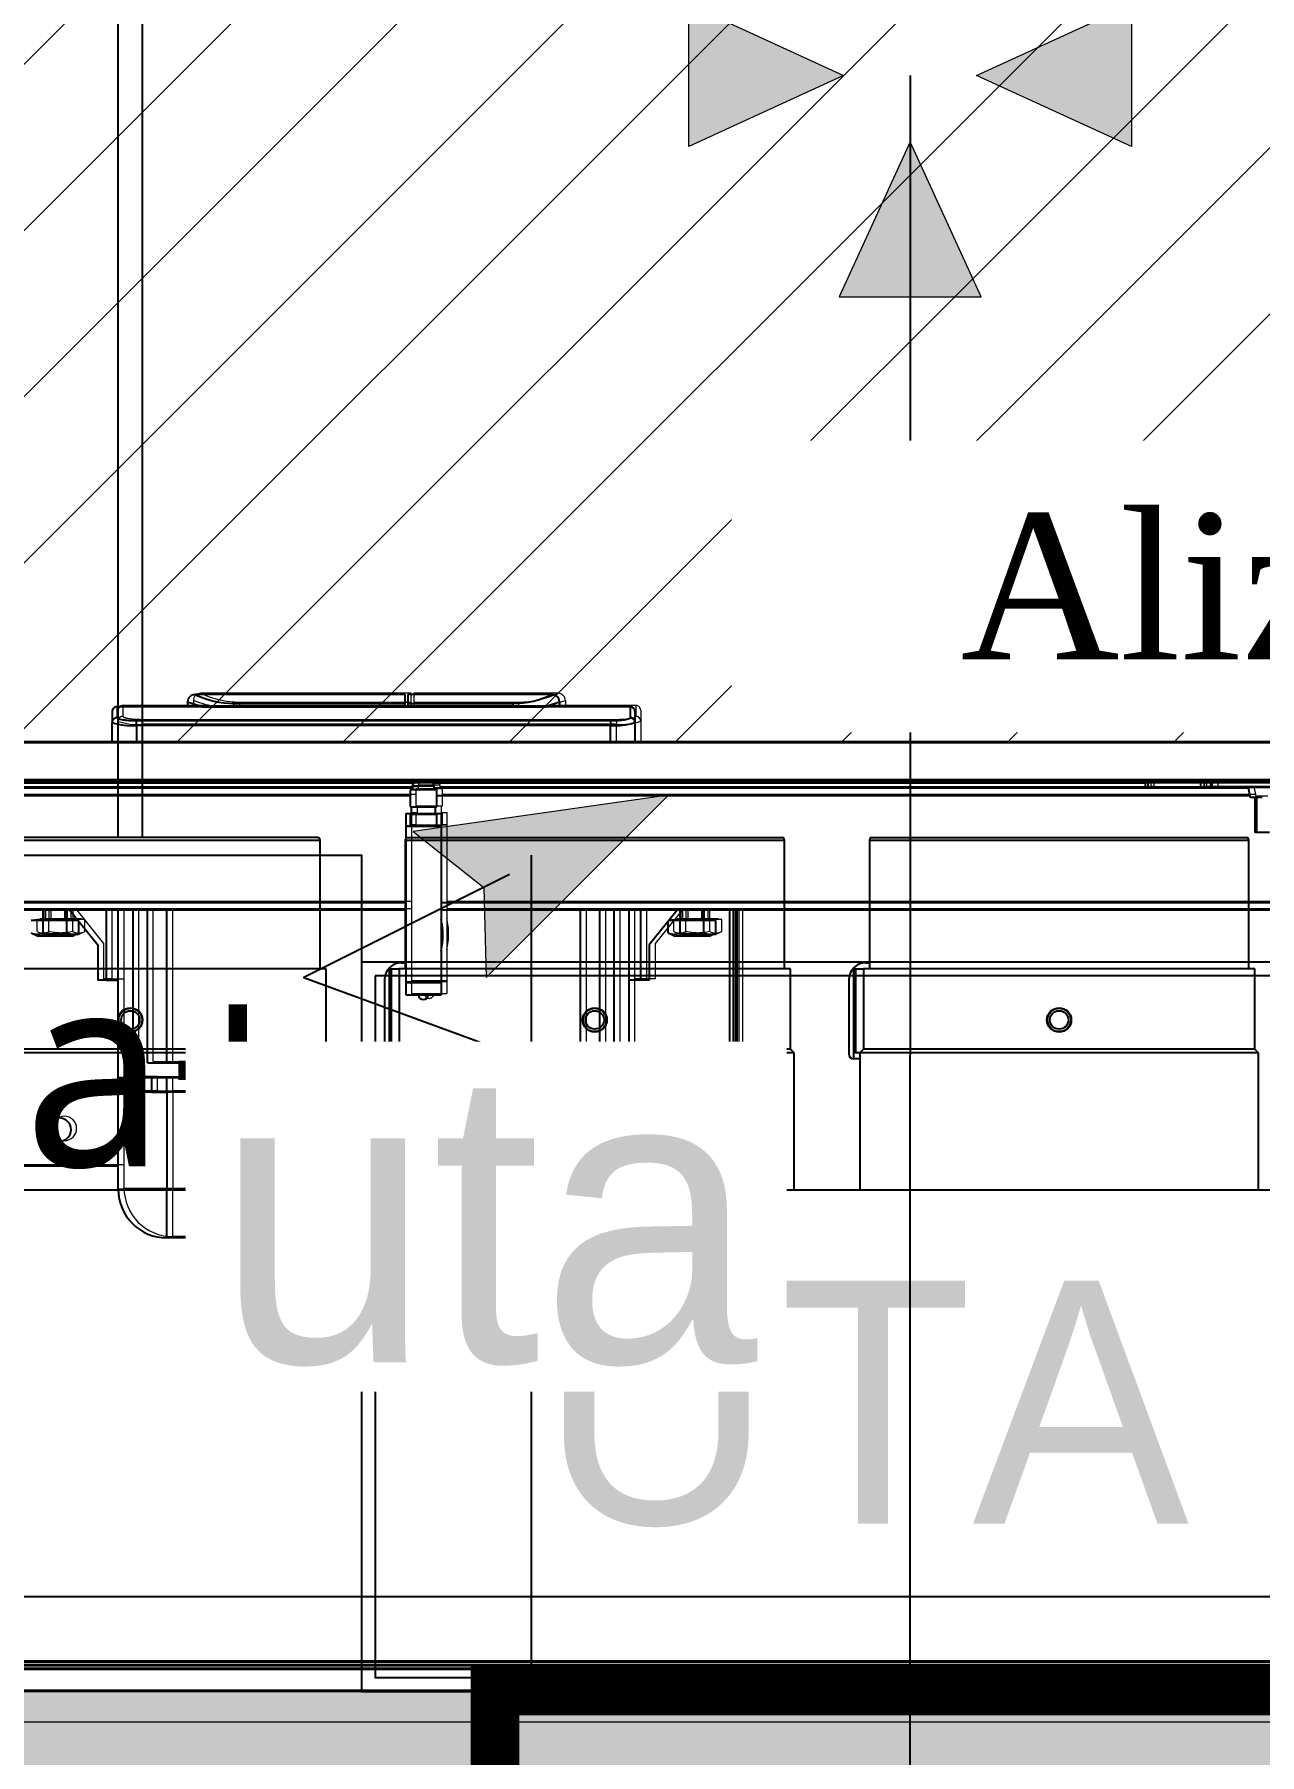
# Model space of a CAD drawing. Header units: centimetres. Extents: x 2666 to 9670, y 1889 to 5633.
# Drawn here: x 4130.3 to 4180.6, y 3436.8 to 3507.6 of the extents above; entities that cross this region are included whole.
import ezdxf

# ---------------------------------------------------------------- set-up
doc = ezdxf.new("R2010")
doc.units = ezdxf.units.CM
doc.header["$LTSCALE"] = 12.7
doc.linetypes.add('prlm_vmc', pattern=[0.282222, 0.141111, -0.141111])
for name, color, linetype, lineweight in [('B aménagement intérieur', 7, 'Continuous', 5), ('B Faux plafonds-1', 7, 'Continuous', 5), ('B GÈnÈral', 7, 'Continuous', 5), ('B Général', 7, 'Continuous', 5), ('C ANNOTATIONS-prestations', 7, 'Continuous', 5), ('F REMPLISSAGE-vert clair', 7, 'Continuous', 13), ('F REMPLISSAGE-vert clair-1', 7, 'Continuous', 5), ('F REMPLISSAGE-vert foncÈ', 7, 'Continuous', 5), ('F REMPLISSAGE-vert foncé', 7, 'Continuous', 13), ('prlm-ELEC-CFO', 1, 'Continuous', 25)]:
    doc.layers.add(name, color=color, linetype=linetype, lineweight=lineweight)
for name, color, linetype in [('MTI900_Alu', 252, 'Continuous'), ('prlm-CHAUFF', 4, 'Continuous'), ('prlm-MOD-PB', 123, 'Continuous'), ('prlm-VMC', 93, 'Continuous')]:
    doc.layers.add(name, color=color, linetype=linetype)
doc.styles.add('prlm-chauff', font='trebucbi.ttf', dxfattribs={"height": 18})
doc.styles.add('prlm-elec-cfo', font='comic.ttf', dxfattribs={"height": 12})
doc.styles.add('prlm-vmc', font='pala.ttf', dxfattribs={"height": 14})

# ---------------------------------------------------------------- blocks, each defined once
blk = doc.blocks.new('G 100_80')
at = {"layer": 'B Général', "color": 7, "linetype": 'Continuous', "lineweight": 5}
for p, q in [((48.52, 43.75), (48.52, -43.75)), ((49.353, 10.75), (48.52, 10.75)), ((49.8, 10.75), (49.353, 10.75)), ((50, 10.55), (49.551, 10.55)), ((50, 10.55), (50, 7.06)), ((48.52, 9.75), (49.23, 9.75)), ((49.23, 9.75), (49.23, -9.75)), ((49.428, 9.75), (49.23, 9.75)), ((49.428, -9.75), (49.428, 9.75)), ((50.2, 7.65), (50, 7.65)), ((50.5, 7.35), (50.5, 7.35)), ((50.5, 7.35), (50.5, 1.416)), ((49.997, -5.76), (49.997, 5.76)), ((49.997, 5.74), (50.134, 5.74)), ((50.134, 1.416), (50.134, 5.74)), ((50.134, 1.416), (49.997, 1.416)), ((50.5, 1.416), (50.134, 1.416)), ((49.997, 1.307), (50.134, 1.307)), ((50.134, -5.74), (50.134, 1.307)), ((50.134, 1.307), (50.5, 1.307)), ((50.5, 1.307), (50.5, -7.35)), ((49.997, -5.74), (50.134, -5.74)), ((50, -7.037), (50, -10.55)), ((50.2, -7.65), (50, -7.65)), ((50.5, -7.35), (50.5, -7.35)), ((49.23, -9.75), (48.52, -9.75)), ((49.23, -9.75), (49.428, -9.75)), ((50, -10.55), (49.551, -10.55)), ((48.52, -10.75), (49.353, -10.75)), ((49.8, -10.75), (49.353, -10.75))]:
    blk.add_line(p, q, dxfattribs=at)
at = {"layer": 'B Général', "color": 7, "linetype": 'Continuous', "lineweight": 5, "flags": 128}
blk.add_lwpolyline([(9.5, -45), (9.5, 45), (48.52, 45), (48.52, -45)], close=True, dxfattribs=at)
for points in [[(49.23, 9.75, -0.052931), (49.238, 10.257, -0.052931), (49.353, 10.75)], [(49.8, 10.75, -0.198912), (49.941, 10.691, -0.198912), (50, 10.55)], [(49.998, 6.954, -0.015616), (50.088, 7.305, -0.015616), (50.2, 7.65)], [(50.134, 5.74, -0.052763), (50.232, 6.564, -0.052763), (50.5, 7.35)], [(50.2, 7.65, -0.198912), (50.412, 7.562, -0.198912), (50.5, 7.35)], [(50, -7.055), (50, -7.051, -0.000336), (49.997, -5.769), (49.997, -5.76)], [(50.5, -7.35, -0.052495), (50.232, -6.564, -0.052495), (50.134, -5.74)], [(50.2, -7.65, -0.015662), (50.088, -7.305, -0.015662), (49.998, -6.954)], [(50.5, -7.35, -0.198912), (50.412, -7.562, -0.198912), (50.2, -7.65)], [(49.353, -10.75, -0.057305), (49.234, -10.257, -0.057305), (49.23, -9.75)], [(50, -10.55, -0.198912), (49.941, -10.691, -0.198912), (49.8, -10.75)]]:
    blk.add_lwpolyline(points, format="xyb", dxfattribs=at)
blk.add_lwpolyline([(49.997, 5.76), (50, 7.067), (50, 7.068)], dxfattribs=at)
at = {"layer": 'B Général', "color": 7, "linetype": 'Continuous', "lineweight": 5}
for points, knots in [([(49.353, 10.75), (49.355, 10.75), (49.382, 10.75), (49.428, 10.736), (49.462, 10.717), (49.488, 10.698), (49.509, 10.674), (49.527, 10.647), (49.539, 10.619), (49.55, 10.579), (49.551, 10.554), (49.551, 10.552), (49.551, 10.55)], [0, 0, 0, 1, 2, 3, 4, 5, 6, 7, 8, 9, 9, 10, 10, 10]), ([(49.428, 9.75), (49.426, 10.038), (49.478, 10.413), (49.517, 10.522), (49.54, 10.549), (49.55, 10.55), (49.551, 10.55), (49.551, 10.55)], [0, 0, 0, 1, 2, 3, 4, 4, 5, 5, 5]), ([(49.551, -10.55), (49.517, -10.533), (49.484, -10.424), (49.425, -10.055), (49.428, -9.753), (49.428, -9.752), (49.428, -9.75)], [0, 0, 0, 1, 2, 3, 3, 4, 4, 4]), ([(49.551, -10.55), (49.551, -10.552), (49.55, -10.579), (49.537, -10.626), (49.518, -10.661), (49.499, -10.686), (49.475, -10.708), (49.449, -10.726), (49.421, -10.738), (49.382, -10.749), (49.356, -10.75), (49.355, -10.75), (49.353, -10.75)], [0, 0, 0, 1, 2, 3, 4, 5, 6, 7, 8, 9, 9, 10, 10, 10])]:
    blk.add_open_spline(points, degree=2, knots=knots, dxfattribs=at)
at = {"layer": 'C ANNOTATIONS-prestations', "lineweight": 5}
for p, q in [((46.87, 43.75), (46.87, -43.75)), ((46.97, -43.75), (46.97, 43.75)), ((9.5, 42.25), (9.5, -42.25)), ((10.55, 41.05), (10.55, -41.05)), ((10.7, 41), (10.7, -41)), ((41.65, 2.775), (41.65, 40.287)), ((41.95, 2.775), (41.95, 40.274)), ((10.4, 39.6), (10.4, -39.6)), ((46.67, 38.6), (46.67, 34.5)), ((46.27, 36.55), (46.27, 36.05)), ((46.67, 35.97), (46.27, 36.05)), ((46.35, 2.6), (46.35, 36.034)), ((46.65, 35.974), (46.65, 2.5)), ((46.67, 34.5), (46.87, 34.5)), ((46.67, 34.5), (46.67, 34.168)), ((46.87, 34.168), (46.67, 34.168)), ((46.67, 34.168), (46.67, 34.033)), ((46.67, 31.85), (46.67, 34.033)), ((46.67, 34.033), (46.87, 34.033)), ((46.67, 31.85), (46.67, 31.75)), ((46.87, 31.85), (46.67, 31.85)), ((46.67, 31.75), (46.87, 31.75)), ((46.85, 31.75), (46.85, 2.433)), ((31.1, 14.95), (41.65, 14.95)), ((31.1, 14.8), (31.1, 14.95)), ((31.1, 14.8), (41.65, 14.8)), ((31.1, 14.8), (31.1, 14.65)), ((31.1, 14.65), (31.1, 10.5)), ((31.1, 14.65), (41.65, 14.65)), ((40.56, 13.8), (40.704, 14.082)), ((40.56, 13.8), (40.56, 12.4)), ((40.704, 14.082), (41.2, 14.082)), ((40.704, 13.591), (41.2, 13.591)), ((41.2, 14.082), (41.2, 13.836)), ((41.2, 13.95), (41.22, 13.95)), ((41.2, 13.836), (41.2, 13.591)), ((41.2, 13.591), (41.2, 13.1)), ((41.22, 13.95), (41.22, 12.25)), ((41.22, 13.6), (41.65, 13.6)), ((41.65, 13.508), (41.22, 13.508)), ((41.2, 13.1), (41.2, 12.609)), ((41.65, 12.504), (40.205, 11.342)), ((40.704, 12.119), (40.56, 12.4)), ((40.704, 12.609), (41.2, 12.609)), ((40.704, 12.119), (41.171, 12.119)), ((41.2, 12.609), (41.2, 12.364)), ((41.2, 12.364), (41.2, 12.142)), ((41.22, 12.25), (41.2, 12.25)), ((41.65, 12.692), (41.22, 12.692)), ((41.65, 12.6), (41.22, 12.6)), ((38.75, 11.342), (38.75, 11)), ((40.205, 11.342), (38.75, 11.342)), ((38.75, 11), (41.65, 11)), ((38.75, 11), (38.75, 10.5)), ((34.75, 10.5), (30.15, 10.5)), ((30.15, 10.5), (30.15, 8.5)), ((41.65, 10.5), (34.75, 10.5)), ((34.75, 9.9), (34.75, 10.5)), ((34.15, 9.9), (34.15, 9.125)), ((34.75, 9.9), (34.15, 9.9)), ((34.75, 9.9), (41.65, 9.9)), ((34.75, 9.125), (34.75, 9.9)), ((35.35, -9.3), (35.35, 9.3)), ((41.65, 9.3), (35.35, 9.3)), ((28.15, 8.5), (28.15, -8.5)), ((28.15, 8.5), (30.15, 8.5)), ((30.15, -8.5), (30.15, 8.5)), ((30.15, 8.5), (34.15, 8.5)), ((34.15, 8.5), (34.15, 9.125)), ((34.75, 9.125), (34.15, 9.125)), ((34.15, 8.5), (34.15, -8.5)), ((34.15, 8.5), (34.742, 8.5)), ((34.742, -8.5), (34.742, 8.5)), ((41.65, 8.5), (35.35, 8.5)), ((38.65, 2.775), (38.15, 2.775)), ((38.15, 1.325), (38.15, 2.775)), ((38.65, 1.325), (38.65, 2.775)), ((38.675, 2.775), (38.65, 2.775)), ((38.675, 2.775), (38.675, 1.325)), ((45.075, 2.775), (38.675, 2.775)), ((45.075, 2.775), (45.075, 1.325)), ((45.1, 2.775), (45.075, 2.775)), ((45.075, 2.6), (45.575, 2.6)), ((45.6, 2.775), (45.1, 2.775)), ((45.1, 2.6), (45.1, 2.775)), ((45.575, 1.5), (45.575, 2.6)), ((45.575, 2.55), (45.875, 2.55)), ((45.6, 2.55), (45.6, 2.775)), ((45.875, 1.5), (45.875, 2.6)), ((45.875, 2.6), (46.575, 2.6)), ((46.575, 2.6), (46.575, 1.5)), ((46.575, 2.5), (46.725, 2.5)), ((46.725, 2.5), (46.725, 1.6)), ((45.575, 1.5), (45.075, 1.5)), ((45.1, 1.325), (45.1, 1.5)), ((45.875, 1.55), (45.575, 1.55)), ((45.6, 1.325), (45.6, 1.55)), ((46.575, 1.5), (45.875, 1.5)), ((46.35, -36.044), (46.35, 1.5)), ((46.725, 1.6), (46.575, 1.6)), ((46.65, 1.6), (46.65, -35.984)), ((46.85, 1.667), (46.85, -31.75)), ((38.65, 1.325), (38.15, 1.325)), ((38.675, 1.325), (38.65, 1.325)), ((45.075, 1.325), (38.675, 1.325)), ((41.65, -40.287), (41.65, 1.325)), ((41.95, -40.274), (41.95, 1.325)), ((45.1, 1.325), (45.075, 1.325)), ((45.6, 1.325), (45.1, 1.325)), ((28.15, -8.5), (30.15, -8.5)), ((34.15, -8.5), (30.15, -8.5)), ((30.15, -10.5), (30.15, -8.5)), ((34.15, -9.124), (34.15, -8.5)), ((34.15, -8.5), (34.742, -8.5)), ((34.15, -9.124), (34.15, -9.9)), ((34.15, -9.124), (34.75, -9.124)), ((34.75, -9.9), (34.75, -9.124)), ((35.35, -8.5), (41.65, -8.5)), ((34.15, -9.9), (34.75, -9.9)), ((41.65, -9.9), (34.75, -9.9)), ((34.75, -10.5), (34.75, -9.9)), ((35.35, -9.3), (41.65, -9.3)), ((30.15, -10.5), (34.75, -10.5)), ((31.1, -10.5), (31.1, -14.65)), ((34.75, -10.5), (41.65, -10.5)), ((38.75, -11), (38.75, -10.5)), ((41.65, -11), (38.75, -11)), ((38.75, -11), (38.75, -11.342)), ((40.205, -11.342), (38.75, -11.342)), ((41.65, -12.504), (40.205, -11.342)), ((40.56, -12.4), (40.704, -12.118)), ((40.56, -12.4), (40.56, -13.8)), ((40.704, -12.118), (41.171, -12.118)), ((40.704, -12.609), (41.2, -12.609)), ((41.2, -12.142), (41.2, -12.364)), ((41.2, -12.25), (41.22, -12.25)), ((41.2, -12.364), (41.2, -12.609)), ((41.2, -12.609), (41.2, -13.1)), ((41.22, -12.25), (41.22, -13.95)), ((41.22, -12.6), (41.65, -12.6)), ((41.65, -12.692), (41.22, -12.692)), ((41.2, -13.1), (41.2, -13.591)), ((40.704, -14.081), (40.56, -13.8)), ((40.704, -13.591), (41.2, -13.591)), ((40.704, -14.081), (41.2, -14.081)), ((41.2, -13.591), (41.2, -13.836)), ((41.2, -13.836), (41.2, -14.081)), ((41.22, -13.95), (41.2, -13.95)), ((41.65, -13.508), (41.22, -13.508)), ((41.65, -13.6), (41.22, -13.6))]:
    blk.add_line(p, q, dxfattribs=at)
at = {"layer": 'C ANNOTATIONS-prestations', "lineweight": 5, "flags": 128}
for points in [[(40.704, 13.591, -0.132797), (40.637, 13.836, -0.132797), (40.704, 14.082)], [(40.704, 12.119, -0.132797), (40.637, 12.364, -0.132797), (40.704, 12.609)], [(28.15, 8.5, -0.198912), (28.736, 9.914, -0.198912), (30.15, 10.5)], [(34.15, 9.9, -0.198912), (34.326, 10.324, -0.198912), (34.75, 10.5)], [(39.95, 2.775, -0.057544), (40.6, 2.85, -0.057544), (41.25, 2.775)], [(38.15, 1.85, -0.414214), (37.95, 2.05, -0.414214), (38.15, 2.25)], [(46.725, 2.5, -0.16547), (46.816, 2.469, -0.16547), (46.87, 2.388)], [(46.87, 1.712, -0.16547), (46.816, 1.631, -0.16547), (46.725, 1.6)], [(30.15, -10.5, -0.198912), (28.736, -9.914, -0.198912), (28.15, -8.5)], [(34.75, -10.5, -0.198912), (34.326, -10.324, -0.198912), (34.15, -9.9)], [(40.704, -12.609, -0.132797), (40.637, -12.364, -0.132797), (40.704, -12.118)], [(40.704, -14.081, -0.132797), (40.637, -13.836, -0.132797), (40.704, -13.591)]]:
    blk.add_lwpolyline(points, format="xyb", dxfattribs=at)
blk.add_lwpolyline([(34.75, -9.124), (34.742, -8.506), (34.742, -8.5)], dxfattribs=at)
at = {"layer": 'C ANNOTATIONS-prestations', "lineweight": 5}
for centre in [(32.6, 12.95), (32.6, -12.95)]:
    blk.add_circle(centre, 0.5, dxfattribs=at)
for points in [[(40.704, 13.591), (40.575, 13.098), (40.702, 12.615), (40.703, 12.612), (40.704, 12.609)], [(34.742, 8.5), (34.746, 8.812), (34.75, 9.118), (34.75, 9.121), (34.75, 9.125)], [(40.704, -12.609), (40.575, -13.102), (40.702, -13.585), (40.703, -13.588), (40.704, -13.591)]]:
    blk.add_open_spline(points, degree=2, knots=[0, 0, 0, 1, 1, 2, 2, 2], dxfattribs=at)
blk = doc.blocks.new('A n1.MTI900_Alu_390')
at = {"layer": 'MTI900_Alu', "color": 1, "linetype": 'Continuous'}
for p, q in [((-4.225, 0), (4.225, 0)), ((-4.105, -0.105), (4.105, -0.105)), ((-4.1, -0.12), (4.1, -0.12)), ((-3.96, -0.09), (3.96, -0.09)), ((-0.85, -1.865), (0.85, -1.865)), ((-0.85, -1.865), (-0.85, -2.065)), ((0.85, -1.865), (0.85, -2.065)), ((-1.05, -2.525), (-1.05, -2.065)), ((-1.05, -2.065), (-0.85, -2.065)), ((0.85, -2.065), (-0.85, -2.065)), ((-0.85, -2.065), (-0.85, -2.465)), ((0.85, -2.465), (0.85, -2.065)), ((1.05, -2.065), (0.85, -2.065)), ((1.05, -2.065), (1.05, -2.525)), ((-1.495, -2.16), (-1.495, -3.215)), ((-1.48, -2.16), (-1.495, -2.16)), ((-1.48, -2.16), (-1.48, -3.215)), ((-1.48, -2.16), (-1.465, -2.16)), ((-1.465, -2.16), (-1.05, -2.16)), ((-1.465, -2.16), (-1.465, -3.215)), ((1.05, -2.16), (1.465, -2.16)), ((-0.99, -2.465), (-0.9124, -2.465)), ((-0.99, -2.525), (-0.99, -2.465)), ((-0.85, -2.465), (-0.9124, -2.465)), ((-0.9124, -2.525), (-0.9124, -2.465)), ((-0.85, -2.465), (0.85, -2.465)), ((-0.85, -2.465), (-0.85, -2.5242)), ((0.9124, -2.465), (0.85, -2.465)), ((0.85, -2.465), (0.85, -2.5242)), ((0.9124, -2.465), (0.99, -2.465)), ((0.9124, -2.465), (0.9124, -2.525)), ((0.99, -2.465), (0.99, -2.525)), ((-1.05, -3.215), (-1.05, -2.525)), ((-0.99, -2.525), (-1.05, -2.525)), ((-0.99, -2.525), (-0.99, -3.215)), ((-0.9124, -2.525), (-0.99, -2.525)), ((0.85, -2.5242), (-0.85, -2.5242)), ((0.99, -2.525), (0.9124, -2.525)), ((0.99, -3.215), (0.99, -2.525)), ((1.05, -2.525), (0.99, -2.525)), ((1.05, -2.525), (1.05, -3.215)), ((0.93, -2.585), (-0.93, -2.585)), ((-0.93, -3.215), (-0.93, -2.585)), ((-0.85, -3.215), (-0.85, -2.585)), ((0.85, -2.585), (0.85, -3.215)), ((0.93, -2.585), (0.93, -3.215)), ((-0.2775, -2.915), (-0.2775, -2.865)), ((-0.1325, -2.865), (-0.2775, -2.865)), ((-0.1325, -2.915), (-0.1325, -2.865)), ((-1.1342, -2.925), (-1.1, -2.925)), ((-1.1342, -3.0705), (-1.1342, -2.925)), ((-1.1, -2.925), (-1.1, -3.215)), ((-1.1, -2.925), (-1.05, -2.925)), ((-0.1325, -2.915), (-0.2775, -2.915)), ((-0.2775, -2.9175), (-0.2775, -2.915)), ((-0.2775, -2.9175), (-0.1325, -2.9175)), ((-0.2775, -3.5575), (-0.2775, -2.9175)), ((-0.1325, -2.9175), (-0.1325, -2.915)), ((-0.1325, -3.5575), (-0.1325, -2.9175)), ((1.1, -2.925), (1.05, -2.925)), ((1.1, -3.215), (1.1, -2.925)), ((1.1, -2.925), (1.1342, -2.925)), ((1.1342, -3.0705), (1.1342, -2.925)), ((-1.38, -3.106), (-1.4081, -3.1204)), ((-1.38, -3.106), (-1.24, -3.106)), ((-1.2504, -3.215), (-1.1342, -3.0705)), ((-1.2119, -3.1204), (-1.24, -3.106)), ((1.2504, -3.215), (1.1342, -3.0705)), ((1.24, -3.106), (1.2119, -3.1204)), ((1.24, -3.106), (1.38, -3.106)), ((1.4081, -3.1204), (1.38, -3.106)), ((-1.4081, -3.1204), (-1.4081, -3.17)), ((-1.4081, -3.17), (-1.3836, -3.17)), ((-1.395, -3.17), (-1.395, -3.172)), ((-1.395, -3.172), (-1.225, -3.172)), ((-1.3836, -3.17), (-1.3591, -3.17)), ((-1.36, -3.172), (-1.36, -3.215)), ((-1.3591, -3.1204), (-1.3591, -3.17)), ((-1.3591, -3.17), (-1.31, -3.17)), ((-1.3508, -3.215), (-1.3508, -3.172)), ((-1.31, -3.17), (-1.2609, -3.17)), ((-1.2692, -3.215), (-1.2692, -3.172)), ((-1.2609, -3.1204), (-1.2609, -3.17)), ((-1.2609, -3.17), (-1.2364, -3.17)), ((-1.26, -3.215), (-1.26, -3.172)), ((-1.2364, -3.17), (-1.2142, -3.17)), ((-1.225, -3.172), (-1.225, -3.17)), ((-1.2119, -3.1204), (-1.2119, -3.1671)), ((1.2119, -3.1204), (1.2119, -3.1671)), ((1.2142, -3.17), (1.2364, -3.17)), ((1.225, -3.17), (1.225, -3.172)), ((1.225, -3.172), (1.395, -3.172)), ((1.2364, -3.17), (1.2609, -3.17)), ((1.26, -3.172), (1.26, -3.215)), ((1.2609, -3.1204), (1.2609, -3.17)), ((1.2609, -3.17), (1.31, -3.17)), ((1.2692, -3.215), (1.2692, -3.172)), ((1.31, -3.17), (1.3591, -3.17)), ((1.3508, -3.215), (1.3508, -3.172)), ((1.3591, -3.1204), (1.3591, -3.17)), ((1.3591, -3.17), (1.3836, -3.17)), ((1.36, -3.215), (1.36, -3.172)), ((1.3836, -3.17), (1.4081, -3.17)), ((-0.2775, -3.215), (-4.0287, -3.215)), ((-0.2775, -3.245), (-4.0274, -3.245)), ((4.0287, -3.215), (-0.1325, -3.215)), ((4.0274, -3.245), (-0.1325, -3.245)), ((-3.685, -3.532), (-3.625, -3.532)), ((-3.6311, -3.677), (-3.6311, -3.532)), ((-3.625, -3.677), (-3.625, -3.532)), ((-0.2775, -3.5575), (-0.1325, -3.5575)), ((-0.2775, -3.56), (-0.2775, -3.5575)), ((-0.2775, -3.61), (-0.2775, -3.56)), ((-0.26, -3.56), (-0.2775, -3.56)), ((-0.26, -3.5575), (-0.26, -3.6075)), ((-0.15, -3.6075), (-0.26, -3.6075)), ((-0.255, -3.6075), (-0.255, -3.6375)), ((-0.155, -3.6375), (-0.155, -3.6075)), ((-0.15, -3.6075), (-0.15, -3.5575)), ((-0.1325, -3.56), (-0.15, -3.56)), ((-0.1325, -3.56), (-0.1325, -3.5575)), ((-0.1325, -3.61), (-0.1325, -3.56)), ((-3.655, -3.677), (-3.605, -3.677)), ((-3.597, -3.717), (-3.605, -3.677)), ((-0.255, -3.61), (-0.2775, -3.61)), ((-0.15, -3.6375), (-0.26, -3.6375)), ((-0.26, -3.6375), (-0.26, -3.7075)), ((-0.1325, -3.61), (-0.155, -3.61)), ((-0.15, -3.7075), (-0.15, -3.6375)), ((-4.375, -3.737), (4.375, -3.737)), ((4.375, -3.747), (-4.375, -3.747)), ((-3.86, -3.717), (-3.45, -3.717)), ((-0.26, -3.685), (-3.6034, -3.685)), ((-3.5974, -3.715), (-0.25, -3.715)), ((-3.45, -3.717), (-3.45, -3.737)), ((-3.45, -3.717), (-3.4168, -3.717)), ((-3.4168, -3.737), (-3.4168, -3.717)), ((-3.4168, -3.717), (-3.4033, -3.717)), ((-3.185, -3.717), (-3.4033, -3.717)), ((-3.4033, -3.717), (-3.4033, -3.737)), ((-3.185, -3.717), (-3.175, -3.717)), ((-3.185, -3.737), (-3.185, -3.717)), ((-3.175, -3.717), (-3.175, -3.737)), ((-3.175, -3.735), (-0.2433, -3.735)), ((-0.26, -3.7075), (-0.15, -3.7075)), ((-0.25, -3.7075), (-0.25, -3.7225)), ((-0.25, -3.7225), (-0.16, -3.7225)), ((-0.1667, -3.735), (3.175, -3.735)), ((-0.16, -3.7225), (-0.16, -3.7075)), ((-0.16, -3.715), (3.5984, -3.715)), ((3.6044, -3.685), (-0.15, -3.685)), ((-4.375, -3.902), (4.375, -3.902)), ((-1.075, -3.9853), (-1.075, -3.902)), ((-0.975, -3.902), (-0.975, -3.973)), ((0.975, -3.973), (0.975, -3.902)), ((1.075, -3.902), (1.075, -3.9853)), ((-1.075, -4.03), (-1.075, -3.9853)), ((-1.055, -4.05), (-1.055, -4.0051)), ((-0.975, -3.973), (0.975, -3.973)), ((-0.975, -3.9928), (-0.975, -3.973)), ((0.975, -3.9928), (-0.975, -3.9928)), ((0.975, -3.973), (0.975, -3.9928)), ((1.055, -4.05), (1.055, -4.0051)), ((1.075, -4.03), (1.075, -3.9853)), ((-1.055, -4.05), (-0.706, -4.05)), ((-0.765, -4.07), (-0.765, -4.05)), ((-0.735, -4.1), (-0.735, -4.1)), ((-0.735, -4.1), (-0.1416, -4.1)), ((0.576, -4.0497), (-0.576, -4.0497)), ((-0.574, -4.0497), (-0.574, -4.0634)), ((-0.1416, -4.0634), (-0.574, -4.0634)), ((-0.1416, -4.0634), (-0.1416, -4.0497)), ((-0.1416, -4.1), (-0.1416, -4.0634)), ((-0.1307, -4.0497), (-0.1307, -4.0634)), ((0.574, -4.0634), (-0.1307, -4.0634)), ((-0.1307, -4.0634), (-0.1307, -4.1)), ((-0.1307, -4.1), (0.735, -4.1)), ((0.574, -4.0497), (0.574, -4.0634)), ((0.7037, -4.05), (1.055, -4.05)), ((0.735, -4.1), (0.735, -4.1)), ((0.765, -4.07), (0.765, -4.05))]:
    blk.add_line(p, q, dxfattribs=at)
for centre in [(-1.295, -2.31), (1.295, -2.31)]:
    blk.add_circle(centre, 0.05, dxfattribs=at)
for centre, radius, start, end in [((-0.85, -2.065), 0.2, 90, 180), ((0.85, -2.065), 0.2, 0, 90), ((-0.99, -2.525), 0.06, 90, 180), ((0.99, -2.525), 0.06, 0, 90), ((-0.205, -2.865), 0.02, 0, 180), ((0, -3.11), 0.285, 166.82645, 193.17355), ((-1.3836, -3.1624), 0.0487, 59.74223, 120.25777), ((-1.2364, -3.1624), 0.0487, 59.74223, 120.25777), ((1.2364, -3.1624), 0.0487, 59.74223, 120.25777), ((1.3836, -3.1624), 0.0487, 59.74223, 120.25777), ((-0.235, -3.7225), 0.015, 180, 255.16489), ((-0.175, -3.7225), 0.015, 284.83511, 0), ((-0.9965, -4.212), 0.2399, 84.86995, 109.10907), ((-1.055, -4.03), 0.02, 180, 270), ((0.9987, -4.1937), 0.2219, 69.89148, 96.1295), ((1.055, -4.03), 0.02, 270, 0), ((-0.5689, -4.6164), 0.5805, 102.58374, 109.74123), ((-0.735, -4.07), 0.03, 180, 270), ((-0.5689, -4.4578), 0.3944, 90.7355, 114.8981), ((0.5685, -4.4598), 0.3964, 65.16337, 89.20304), ((0.5693, -4.6145), 0.5786, 70.22595, 77.40425), ((0.735, -4.07), 0.03, 270, 0)]:
    blk.add_arc(centre, radius, start, end, dxfattribs=at)
for centre, major_axis, start_param, end_param in [((-1.055, -3.9853), (0.02, 0), 3.141593, 4.712389), ((1.055, -3.9853), (-0.02, 0), 1.570796, 3.141593)]:
    blk.add_ellipse(centre, major_axis=major_axis, ratio=0.989815, start_param=start_param, end_param=end_param, dxfattribs=at)
for points, knots in [([(-0.85, -2.5242), (-0.8604, -2.5242), (-0.8708, -2.5243), (-0.8916, -2.5247), (-0.902, -2.525), (-0.9124, -2.525)], [0, 0, 0, 0, 0.5, 0.5, 1, 1, 1, 1]), ([(0.9124, -2.525), (0.902, -2.525), (0.8916, -2.5247), (0.8708, -2.5243), (0.8604, -2.5242), (0.85, -2.5242)], [0, 0, 0, 0, 0.5, 0.5, 1, 1, 1, 1]), ([(-1.3591, -3.1204), (-1.3511, -3.1183), (-1.343, -3.1166), (-1.3306, -3.1149), (-1.3265, -3.1144), (-1.3182, -3.1138), (-1.3141, -3.1137), (-1.3017, -3.1137), (-1.2935, -3.1143), (-1.2772, -3.1166), (-1.269, -3.1183), (-1.2609, -3.1204)], [0, 0, 0, 0, 0.25, 0.25, 0.375, 0.375, 0.5, 0.5, 0.75, 0.75, 1, 1, 1, 1]), ([(1.2609, -3.1204), (1.269, -3.1183), (1.2772, -3.1166), (1.2935, -3.1143), (1.3017, -3.1137), (1.3141, -3.1137), (1.3182, -3.1138), (1.3265, -3.1144), (1.3306, -3.1149), (1.343, -3.1166), (1.3511, -3.1183), (1.3591, -3.1204)], [0, 0, 0, 0, 0.25, 0.25, 0.5, 0.5, 0.625, 0.625, 0.75, 0.75, 1, 1, 1, 1]), ([(-0.975, -3.9928), (-0.9803, -3.9928), (-0.9856, -3.9929), (-0.996, -3.9932), (-1.0011, -3.9934), (-1.0083, -3.9939), (-1.0107, -3.9941), (-1.0153, -3.9945), (-1.0176, -3.9947), (-1.0241, -3.9955), (-1.0281, -3.996), (-1.0355, -3.9972), (-1.0388, -3.9978), (-1.0446, -3.9991), (-1.047, -3.9998), (-1.05, -4.0009), (-1.0509, -4.0013), (-1.0524, -4.0021), (-1.053, -4.0024), (-1.0545, -4.0036), (-1.055, -4.0043), (-1.055, -4.0051)], [0, 0, 0, 0, 0.125, 0.125, 0.25, 0.25, 0.3125, 0.3125, 0.375, 0.375, 0.5, 0.5, 0.625, 0.625, 0.75, 0.75, 0.8125, 0.8125, 0.875, 0.875, 1, 1, 1, 1]), ([(1.055, -4.0051), (1.055, -4.0043), (1.0545, -4.0036), (1.053, -4.0024), (1.0523, -4.002), (1.0508, -4.0013), (1.0491, -4.0006), (1.0469, -3.9998), (1.0444, -3.9991), (1.0431, -3.9988), (1.0387, -3.9978), (1.0354, -3.9971), (1.0299, -3.9963), (1.028, -3.996), (1.0239, -3.9955), (1.0218, -3.9952), (1.0153, -3.9945), (1.0107, -3.9941), (1.0034, -3.9936), (1.0009, -3.9935), (0.9958, -3.9932), (0.9933, -3.9931), (0.9856, -3.9929), (0.9803, -3.9928), (0.975, -3.9928)], [0, 0, 0, 0, 0.125, 0.125, 0.1875, 0.1875, 0.25, 0.3125, 0.3125, 0.375, 0.375, 0.5, 0.5, 0.5625, 0.5625, 0.625, 0.625, 0.75, 0.75, 0.8125, 0.8125, 0.875, 0.875, 1, 1, 1, 1]), ([(-0.576, -4.0497), (-0.5891, -4.0497), (-0.6021, -4.0497), (-0.6211, -4.0498), (-0.6274, -4.0498), (-0.6399, -4.0498), (-0.6461, -4.0498), (-0.6642, -4.0499), (-0.6756, -4.0499), (-0.6918, -4.05), (-0.6971, -4.05), (-0.7038, -4.05), (-0.7053, -4.05), (-0.7068, -4.05)], [0, 0, 0, 0, 0.125, 0.125, 0.1875, 0.1875, 0.25, 0.25, 0.375, 0.375, 0.4375, 0.4375, 0.4568651, 0.4568651, 0.4568651, 0.4568651]), ([(0.7055, -4.05), (0.6995, -4.05), (0.6933, -4.05), (0.6813, -4.05), (0.6756, -4.0499), (0.6642, -4.0499), (0.6524, -4.0499), (0.6402, -4.0498), (0.6278, -4.0498), (0.6214, -4.0498), (0.6021, -4.0497), (0.5891, -4.0497), (0.576, -4.0497)], [0.5494968, 0.5494968, 0.5494968, 0.5494968, 0.625, 0.625, 0.6875, 0.6875, 0.75, 0.8125, 0.8125, 0.875, 0.875, 1, 1, 1, 1])]:
    blk.add_open_spline(points, degree=3, knots=knots, dxfattribs=at)
blk = doc.blocks.new('xi.thema+')
at = {"layer": 'prlm-CHAUFF', "color": 7, "linetype": 'prlm_vmc', "ltscale": 30}
for points in [[(-27.9, 0), (-27.9, 34.4)], [(27.9, 0), (27.9, 34.4)]]:
    blk.add_lwpolyline(points, dxfattribs=at)
at = {"layer": 'prlm-CHAUFF', "color": 0}
blk.add_lwpolyline([(-20.9, 0), (-20.9, 34.4), (20.9, 34.4), (20.9, 0)], close=True, dxfattribs=at)
for radius in [6.25, 4]:
    blk.add_circle((0, 13), radius, dxfattribs=at)
at = {"layer": 'prlm-CHAUFF', "color": 0, "insert": (0, 25.539), "char_height": 8, "width": 7.19706, "attachment_point": 5, "style": 'prlm-chauff'}
blk.add_mtext('thema+', dxfattribs=at)
blk = doc.blocks.new('xi.uta-yzen-d')
at = {"layer": 'prlm-CHAUFF', "ltscale": 50}
for p, q in [((-17.3, 35.02), (-1.7, 35.02)), ((-1.8, 35.12), (-17.2, 35.12)), ((-1.7, 29.72), (-1.7, 35.02)), ((1.8, 35.02), (17.4, 35.02)), ((1.8, 35.02), (1.8, 29.72)), ((1.9, 35.12), (17.3, 35.12)), ((17.4, 29.72), (17.4, 35.02)), ((20.9, 35.02), (36.5, 35.02)), ((20.9, 35.02), (20.9, 29.72)), ((21, 35.12), (36.4, 35.12)), ((36.5, 29.72), (36.5, 35.02)), ((-1.45, 29.72), (-17.55, 29.72)), ((-1.45, 26.42), (-1.45, 29.72)), ((1.144, 29.72), (1.55, 29.72)), ((1.144, 29.72), (1.144, 26.02)), ((1.2, 29.72), (1.2, 26.27)), ((1.22, 29.72), (1.22, 26.27)), ((17.65, 29.72), (1.55, 29.72)), ((1.55, 29.72), (1.55, 26.42)), ((1.65, 29.97), (1.8, 29.97)), ((17.65, 26.42), (17.65, 29.72)), ((20.244, 29.72), (20.65, 29.72)), ((20.244, 29.72), (20.244, 26.02)), ((20.3, 29.72), (20.3, 26.27)), ((20.32, 29.72), (20.32, 26.27)), ((36.75, 29.72), (20.65, 29.72)), ((20.65, 29.72), (20.65, 26.42)), ((20.75, 29.97), (20.9, 29.97)), ((36.75, 26.42), (36.75, 29.72)), ((0.95, 29.216), (0.95, 26.22)), ((20.05, 29.216), (20.05, 26.22)), ((1.2, 28.42), (1.22, 28.42)), ((20.3, 28.42), (20.32, 28.42)), ((1.22, 28.07), (1.2, 28.07)), ((1.2, 27.693), (1.22, 27.693)), ((20.32, 28.07), (20.3, 28.07)), ((20.3, 27.693), (20.32, 27.693)), ((1.22, 27.343), (1.2, 27.343)), ((1.2, 27.293), (1.22, 27.293)), ((1.22, 27.193), (1.2, 27.193)), ((20.32, 27.343), (20.3, 27.343)), ((20.3, 27.293), (20.32, 27.293)), ((20.32, 27.193), (20.3, 27.193)), ((-1.3, 26.27), (-17.7, 26.27)), ((-1.45, 26.42), (-17.55, 26.42)), ((-1.3, 26.27), (-1.45, 26.42)), ((-1.3, 20.62), (-1.3, 26.27)), ((1.22, 26.27), (1.2, 26.27)), ((1.4, 26.27), (1.22, 26.27)), ((1.55, 26.42), (1.4, 26.27)), ((17.8, 26.27), (1.4, 26.27)), ((1.4, 26.27), (1.4, 20.62)), ((17.65, 26.42), (1.55, 26.42)), ((17.8, 26.27), (17.65, 26.42)), ((17.8, 20.62), (17.8, 26.27)), ((20.32, 26.27), (20.3, 26.27)), ((20.5, 26.27), (20.32, 26.27)), ((20.65, 26.42), (20.5, 26.27)), ((36.9, 26.27), (20.5, 26.27)), ((20.5, 26.27), (20.5, 20.62)), ((36.75, 26.42), (20.65, 26.42)), ((36.9, 26.27), (36.75, 26.42)), ((36.9, 20.62), (36.9, 26.27)), ((1.4, 26.02), (1.15, 26.02)), ((20.5, 26.02), (20.25, 26.02))]:
    blk.add_line(p, q, dxfattribs=at)
for points in [[(0, 30), (0, 0), (39, 0), (39, 30)], [(0.571, 29.429), (0.571, 0.571), (38.429, 0.571), (38.429, 29.429)], [(-40.5, 20.62), (-40.5, 3.9), (40.5, 3.9), (40.5, 20.62)]]:
    blk.add_lwpolyline(points, close=True, dxfattribs=at)
for centre, radius in [((-9.5, 27.62), 0.5), ((-9.5, 27.62), 0.48), ((-9.5, 27.62), 0.38), ((9.6, 27.62), 0.5), ((9.6, 27.62), 0.48), ((9.6, 27.62), 0.38), ((28.7, 27.62), 0.5), ((28.7, 27.62), 0.48), ((28.7, 27.62), 0.38)]:
    blk.add_circle(centre, radius, dxfattribs=at)
for centre, radius, start, end in [((-1.8, 35.02), 0.1, 0, 90), ((1.9, 35.02), 0.1, 90, 180), ((17.3, 35.02), 0.1, 0, 90), ((21, 35.02), 0.1, 90, 180), ((36.4, 35.02), 0.1, 0, 90), ((1.725, 29.24), 0.776, 138.52479, 181.76751), ((1.65, 29.27), 0.7, 90, 136.27309), ((20.825, 29.24), 0.776, 138.52479, 181.76751), ((20.75, 29.27), 0.7, 90, 136.27309), ((1.15, 26.22), 0.2, 180, 268.32391), ((20.25, 26.22), 0.2, 180, 268.32391), ((1.15, 26.22), 0.2, 268.32391, 270), ((20.25, 26.22), 0.2, 268.32391, 270)]:
    blk.add_arc(centre, radius, start, end, dxfattribs=at)
for centre, major_axis, ratio, start_param, end_param in [((1.65, 28.959), (-0.45, 0), 0.974723, 5.983927, 6.283185), ((20.75, 28.959), (-0.45, 0), 0.974723, 5.983927, 6.283185), ((1.65, 28.603), (-0.45, 0), 0.974723, 5.983927, 6.283185), ((2.45, 28.603), (-1.25, 0), 0.146694, 0, 0.179125), ((20.75, 28.603), (-0.45, 0), 0.974723, 5.983927, 6.283185), ((21.55, 28.603), (-1.25, 0), 0.146694, 0, 0.179125)]:
    blk.add_ellipse(centre, major_axis=major_axis, ratio=ratio, start_param=start_param, end_param=end_param, dxfattribs=at)
for points in [[(1.218, 29.391), (1.214, 29.379), (1.211, 29.366), (1.203, 29.324), (1.2, 29.294), (1.2, 29.265)], [(20.318, 29.391), (20.314, 29.379), (20.311, 29.366), (20.303, 29.324), (20.3, 29.294), (20.3, 29.265)]]:
    blk.add_open_spline(points, degree=3, knots=[0.8185803, 0.8185803, 0.8185803, 0.8185803, 0.875, 0.875, 1, 1, 1, 1], dxfattribs=at)
at = {"layer": 'prlm-CHAUFF', "ltscale": 50, "insert": (7.303, 16.894), "char_height": 10, "width": 139.79252, "attachment_point": 1}
blk.add_mtext('UTA', dxfattribs=at)
blk = doc.blocks.new('xi.bep')
at = {"layer": 'prlm-VMC', "linetype": 'ByBlock', "lineweight": 5}
h = blk.add_hatch(color=0, dxfattribs=at)
h.paths.add_polyline_path([(0, 2.736), (2.921, 9.103), (-2.921, 9.103)])
h.paths.add_polyline_path([(9.103, -2.921), (9.103, 2.921), (2.736, 0)])
h.paths.add_polyline_path([(2.921, -9.103), (0, -2.736), (-2.921, -9.103)])
h.paths.add_polyline_path([(-9.103, -2.921), (-2.736, 0), (-9.103, 2.921)])
at = {"layer": 'prlm-VMC', "color": 0, "linetype": 'ByBlock', "lineweight": 5, "flags": 128}
for points in [[(2.921, 9.103), (-2.921, 9.103), (0, 2.736)], [(-9.103, -2.921), (-9.103, 2.921), (-2.736, 0)], [(9.103, 2.921), (9.103, -2.921), (2.736, 0)], [(-2.921, -9.103), (2.921, -9.103), (0, -2.736)]]:
    blk.add_lwpolyline(points, close=True, dxfattribs=at)
blk = doc.blocks.new('xi.UTA')
at = {"layer": 'prlm-ELEC-CFO', "lineweight": 5}
blk.add_hatch(color=0, dxfattribs=at).paths.add_polyline_path([(-3, 6), (-0.103, 3.699), (0, 0), (7.5, 7.5)])
at = {"layer": 'prlm-ELEC-CFO', "color": 0, "lineweight": 5, "flags": 128}
blk.add_lwpolyline([(-3, 6), (-0.103, 3.699), (0, 0), (7.5, 7.5)], close=True, dxfattribs=at)
at = {"layer": 'prlm-ELEC-CFO', "color": 0}
blk.add_lwpolyline([(0.955, 4.227), (-7.5, 0), (7.5, -5.5), (-7.5, -5.5), (-7.5, -7.5), (7.5, -7.5)], dxfattribs=at)

msp = doc.modelspace()

# ---------------------------------------------------------------- hatches: boundary and pattern name
at = {"layer": 'B Faux plafonds-1', "linetype": 'Continuous', "lineweight": 5, "true_color": 0xaaaaaa}
h = msp.add_hatch(dxfattribs=at)
h.set_pattern_fill('F_P__SOFFITE', color=253, style=0, pattern_type=2)
h.set_pattern_definition([(45, (3868.3056, 3832.6527), (-3.52778, 3.30729), [])])
h.paths.add_polyline_path([(4096.442, 3621.801), (4189.442, 3621.801), (4189.442, 3478.476), (4096.442, 3478.476)])
at = {"layer": 'B GÈnÈral', "linetype": 'Continuous', "lineweight": 0, "true_color": 0xc0dcc0}
msp.add_hatch(color=9, dxfattribs=at).paths.add_polyline_path([(4097.142, 3438.176), (4097.142, 3433.776), (4098.442, 3432.476), (4189.442, 3432.476), (4189.442, 3439.476), (4098.442, 3439.476)])

# ---------------------------------------------------------------- linework, layer by layer
at = {"layer": 'B Général', "color": 98, "linetype": 'Continuous', "lineweight": 13, "true_color": 0x004400}
msp.add_line((4098.442, 3439.476), (4189.442, 3439.476), dxfattribs=at)
at = {"layer": 'F REMPLISSAGE-vert clair'}
msp.add_line((4097.142, 3438.176), (4189.442, 3438.176), dxfattribs=at)
at = {"layer": 'F REMPLISSAGE-vert clair-1', "color": 9, "linetype": 'Continuous', "true_color": 0xc0dcc0}
msp.add_solid([(4189.442, 3438.176), (4097.142, 3438.176), (4189.442, 3433.776), (4097.142, 3433.776)], dxfattribs=at)
at = {"layer": 'F REMPLISSAGE-vert foncÈ', "color": 54, "linetype": 'Continuous', "true_color": 0x99aa00}
msp.add_solid([(4189.442, 3439.476), (4098.442, 3439.476), (4189.442, 3438.176), (4097.142, 3438.176)], dxfattribs=at)
at = {"layer": 'F REMPLISSAGE-vert foncé', "color": 98, "linetype": 'Continuous', "lineweight": 13, "true_color": 0x004400}
msp.add_line((4098.442, 3439.476), (4189.442, 3439.476), dxfattribs=at)
at = {"layer": 'F REMPLISSAGE-vert foncé'}
msp.add_line((4097.142, 3438.176), (4189.442, 3438.176), dxfattribs=at)
at = {"layer": 'prlm-CHAUFF', "ltscale": 50}
for p, q in [((4134.703, 3474.544), (4134.703, 3652.062)), ((4133.703, 3474.544), (4133.703, 3651.647))]:
    msp.add_line(p, q, dxfattribs=at)
at = {"layer": 'prlm-CHAUFF'}
msp.add_open_spline([(4152.917, 3464.843), (4152.917, 3464.851), (4152.916, 3464.858), (4152.915, 3464.866)], degree=3, dxfattribs=at)
at = {"layer": 'prlm-MOD-PB', "const_width": 2}
msp.add_lwpolyline([(4149.203, 3439.436), (4149.203, 3432.424), (4189.203, 3432.424), (4189.203, 3439.436)], close=True, dxfattribs=at)
at = {"layer": 'prlm-VMC'}
msp.add_lwpolyline([(4166.269, 3505.894), (4166.261, 3425.31)], dxfattribs=at)

# ---------------------------------------------------------------- block references
at = {"layer": 'B aménagement intérieur', "color": 7, "xscale": -1, "rotation": 270}
msp.add_blockref('G 100_80', (4144.442, 3429.98), dxfattribs=at)
at = {"layer": 'prlm-CHAUFF', "xscale": 9.999999999999975, "yscale": 9.999999999999975, "zscale": 9.999999999999975, "rotation": 179.9998846602292}
msp.add_blockref('A n1.MTI900_Alu_390', (4144.203, 3439.428), dxfattribs=at)
at = {"layer": 'prlm-CHAUFF'}
msp.add_blockref('xi.uta-yzen-d', (4143.703, 3439.424), dxfattribs=at)
at = {"layer": 'prlm-CHAUFF', "rotation": 359.9998100426611}
msp.add_blockref('xi.thema+', (4122.803, 3439.424), dxfattribs=at)
at = {"layer": 'prlm-ELEC-CFO'}
msp.add_blockref('xi.UTA', (4148.836, 3468.792), dxfattribs=at)
at = {"layer": 'prlm-VMC'}
msp.add_blockref('xi.bep', (4166.269, 3505.894), dxfattribs=at)

# ---------------------------------------------------------------- next in the draw order: texts
at = {"layer": 'prlm-ELEC-CFO', "lineweight": 20, "insert": (4148.836, 3458.87), "char_height": 12, "attachment_point": 5, "line_spacing_factor": 0.8, "style": 'prlm-elec-cfo', "bg_fill": 3, "box_fill_scale": 1.1, "bg_fill_color": 256, "bg_fill_transparency": 0}
msp.add_mtext('uta', dxfattribs=at)
at = {"layer": 'prlm-VMC', "ltscale": 25, "insert": (4191.246, 3484.83), "char_height": 6, "width": 58.61474, "attachment_point": 5, "line_spacing_factor": 0.8, "style": 'prlm-vmc', "bg_fill": 2}
msp.add_mtext('Alizé T 5/30', dxfattribs=at)

doc.saveas('drawing.dxf')
